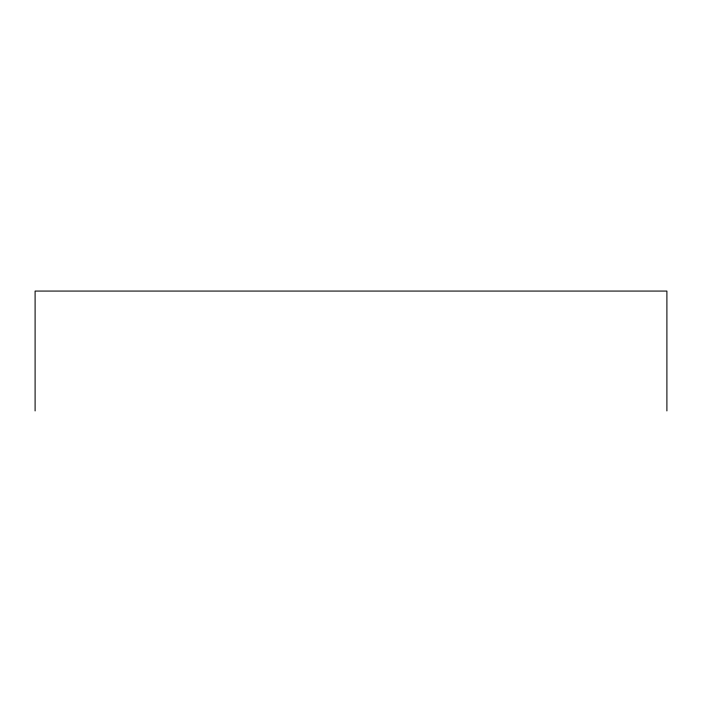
<?xml version="1.0" encoding="UTF-8"?>
<svg xmlns="http://www.w3.org/2000/svg" width="702" height="702" viewBox="0 0 702 702"><rect width="100%" height="100%" fill="white"/><g stroke="black" fill="none" stroke-linecap="round" stroke-linejoin="round"><path stroke-width="1.05" d="M666.9 410.933L666.9 291.067L35.1 291.067L35.1 410.933"/></g></svg>
